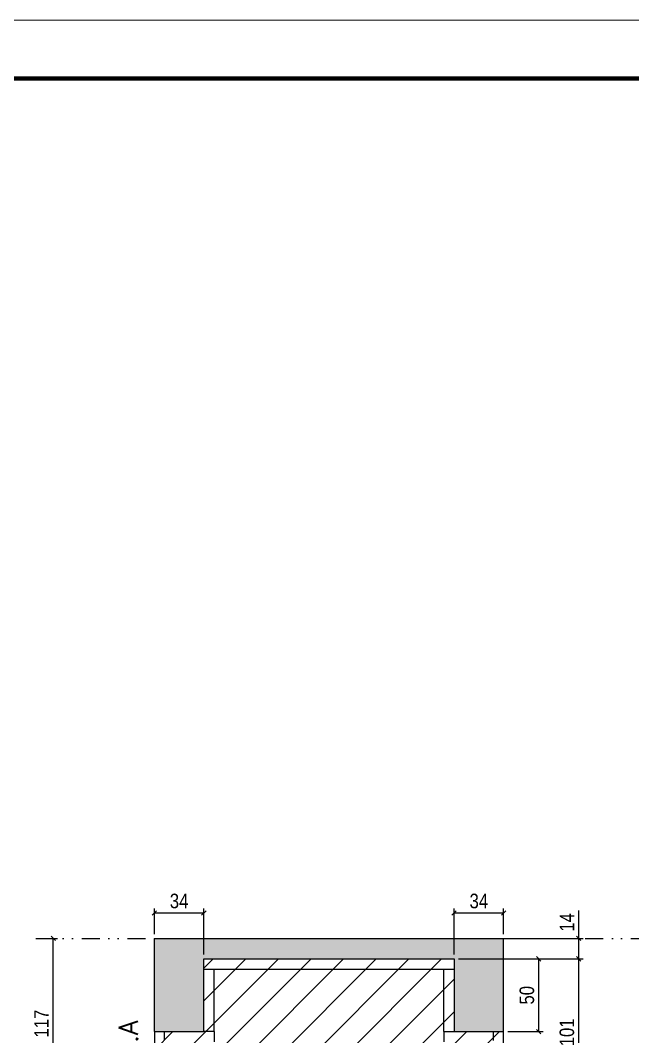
# Model space of a CAD drawing. Extents: x 808 to 7089, y -98 to 17032.
# Drawn here: x 1184 to 1605, y 14037 to 14735 of the extents above; entities that cross this region are included whole.
import ezdxf

# ---------------------------------------------------------------- set-up
doc = ezdxf.new("R2010")
doc.units = 0
for name, pattern in [('DASHED', [0.75, 0.5, -0.25]), ('DIVIDE2', [0.625, 0.25, -0.125, 0, -0.125, 0, -0.125]), ('HIDDEN', [0.375, 0.25, -0.125])]:
    doc.linetypes.add(name, pattern=pattern)
for name, color, linetype in [('COTA', 241, 'Continuous'), ('Nível', 160, 'Continuous'), ('Painéis', 200, 'Continuous'), ('SARR_2.2x7', 40, 'Continuous'), ('Sarrafo de Pressão', 42, 'HIDDEN')]:
    doc.layers.add(name, color=color, linetype=linetype)
for name, color, linetype, lineweight in [('Folhas', 255, 'Continuous', 9), ('REAPROVEITAMENTO', 251, 'Continuous', 9), ('SARRAFO DE PRESSAO', 251, 'DASHED', 9), ('Texto Seção', 7, 'Continuous', 15)]:
    doc.layers.add(name, color=color, linetype=linetype, lineweight=lineweight)
doc.styles.add('COTA TECNICA', font='techl___.ttf', dxfattribs={"height": 10})
doc.styles.add('COTA TECNICA-50', font='techl___.ttf', dxfattribs={"height": 10})
doc.styles.add('REGUA-120', font='ROMANS.shx', dxfattribs={"height": 15})
doc.dimstyles.new('COTA PAINEL-50', dxfattribs={"dimtxt": 10, "dimasz": 3, "dimexe": 3, "dimexo": 3, "dimgap": 3, "dimtad": 1, "dimdec": 1, "dimzin": 12, "dimdsep": 46, "dimtxsty": 'COTA TECNICA-50', "dimblk1": 'OBLIQUE', "dimblk2": 'OBLIQUE', "dimsah": 1, "dimcen": 0.9, "dimclrd": 4, "dimclre": 4, "dimclrt": 240, "dimadec": 1, "dimazin": 3, "dimtfac": 1, "dimtdec": 1, "dimtmove": 0, "dimatfit": 3, "dimfxl": 1, "dimtolj": 1, "dimtzin": 12, "dimarcsym": 0})
doc.dimstyles.new('PAINEL', dxfattribs={"dimtxt": 10, "dimasz": 3, "dimexe": 3, "dimexo": 3, "dimgap": 3, "dimtad": 1, "dimdec": 1, "dimzin": 12, "dimdsep": 46, "dimtxsty": 'COTA TECNICA', "dimblk1": 'OBLIQUE', "dimblk2": 'OBLIQUE', "dimsah": 1, "dimcen": 0.9, "dimclrd": 4, "dimclre": 4, "dimclrt": 240, "dimadec": 1, "dimazin": 3, "dimtfac": 1, "dimtdec": 1, "dimtmove": 0, "dimatfit": 3, "dimfxl": 1, "dimtolj": 1, "dimtzin": 12, "dimarcsym": 0})

# ---------------------------------------------------------------- blocks, each defined once
blk = doc.blocks.new('9999999999')
at = {"layer": 'Folhas'}
blk.add_lwpolyline([(98138.98, 34190.21), (99623.98, 34190.21), (99623.98, 35240.21), (98138.98, 35240.21)], close=True, dxfattribs=at)
at = {"layer": 'Folhas', "color": 30, "const_width": 3}
blk.add_lwpolyline([(98213.98, 34230.21), (99583.98, 34230.21), (99583.98, 35200.21), (98213.98, 35200.21)], close=True, dxfattribs=at)
blk = doc.blocks.new('_Oblique')
at = {"color": 0, "linetype": 'ByBlock', "lineweight": -2}
blk.add_line((-0.5, -0.5), (0.5, 0.5), dxfattribs=at)
blk = doc.blocks.new('*D1216')
at = {"layer": 'COTA', "color": 4, "lineweight": -2, "transparency": 16777216}
for p, q in [((1197.64, 14104.74), (1209.49, 14104.74)), ((1206.49, 13987.74), (1206.49, 14104.74)), ((1197.64, 13987.74), (1209.49, 13987.74))]:
    blk.add_line(p, q, dxfattribs=at)
at = {"layer": 'Defpoints', "color": 0, "transparency": 16777216}
for p in [(1194.64, 14104.74), (1206.49, 14104.74), (1194.64, 13987.74)]:
    blk.add_point(p, dxfattribs=at)
at = {"layer": 'COTA', "color": 4, "lineweight": -2, "transparency": 16777216, "xscale": 3, "yscale": 3, "zscale": 3}
for p, rotation in [((1206.49, 14104.74), 90), ((1206.49, 13987.74), 270)]:
    blk.add_blockref('_Oblique', p, dxfattribs=dict(at, rotation=rotation))
at = {"layer": 'COTA', "color": 240, "transparency": 16777216, "insert": (1198.42, 14046.24), "char_height": 10, "attachment_point": 5, "rotation": 90, "style": 'COTA TECNICA-50'}
blk.add_mtext('\\A1;117', dxfattribs=at)
blk = doc.blocks.new('*D1218')
at = {"layer": 'COTA', "color": 4, "lineweight": -2, "transparency": 16777216}
for p, q in [((1485.02, 14090.74), (1543.19, 14090.74)), ((1540.19, 14040.74), (1540.19, 14090.74)), ((1519.02, 14040.74), (1543.19, 14040.74))]:
    blk.add_line(p, q, dxfattribs=at)
at = {"layer": 'Defpoints', "color": 0, "transparency": 16777216}
for p in [(1482.02, 14090.74), (1540.19, 14090.74), (1516.02, 14040.74)]:
    blk.add_point(p, dxfattribs=at)
at = {"layer": 'COTA', "color": 4, "lineweight": -2, "transparency": 16777216, "xscale": 3, "yscale": 3, "zscale": 3}
for p, rotation in [((1540.19, 14090.74), 90), ((1540.19, 14040.74), 270)]:
    blk.add_blockref('_Oblique', p, dxfattribs=dict(at, rotation=rotation))
at = {"layer": 'COTA', "color": 240, "transparency": 16777216, "insert": (1532.08, 14065.74), "char_height": 10, "attachment_point": 5, "rotation": 90, "style": 'COTA TECNICA'}
blk.add_mtext('\\A1;50', dxfattribs=at)
blk = doc.blocks.new('*D1199')
at = {"layer": 'COTA', "color": 4, "lineweight": -2, "transparency": 16777216}
for p, q in [((1276.02, 14107.74), (1276.02, 14125.21)), ((1310.02, 14122.21), (1276.02, 14122.21)), ((1310.02, 14093.74), (1310.02, 14125.21))]:
    blk.add_line(p, q, dxfattribs=at)
at = {"layer": 'Defpoints', "color": 0, "transparency": 16777216}
for p in [(1276.02, 14122.21), (1276.02, 14104.74), (1310.02, 14090.74)]:
    blk.add_point(p, dxfattribs=at)
at = {"layer": 'COTA', "color": 4, "lineweight": -2, "transparency": 16777216, "xscale": 3, "yscale": 3, "zscale": 3, "rotation": 180}
blk.add_blockref('_Oblique', (1276.02, 14122.21), dxfattribs=at)
at = {"layer": 'COTA', "color": 4, "lineweight": -2, "transparency": 16777216, "xscale": 3, "yscale": 3, "zscale": 3}
blk.add_blockref('_Oblique', (1310.02, 14122.21), dxfattribs=at)
at = {"layer": 'COTA', "color": 240, "transparency": 16777216, "insert": (1293.02, 14130.42), "char_height": 10, "attachment_point": 5, "style": 'COTA TECNICA'}
blk.add_mtext('\\A1;34', dxfattribs=at)
blk = doc.blocks.new('*D1200')
at = {"layer": 'COTA', "color": 4, "lineweight": -2, "transparency": 16777216}
for p, q in [((1482.02, 14093.74), (1482.02, 14125.21)), ((1516.02, 14122.21), (1482.02, 14122.21)), ((1516.02, 14107.74), (1516.02, 14125.21))]:
    blk.add_line(p, q, dxfattribs=at)
at = {"layer": 'Defpoints', "color": 0, "transparency": 16777216}
for p in [(1482.02, 14122.21), (1516.02, 14104.74), (1482.02, 14090.74)]:
    blk.add_point(p, dxfattribs=at)
at = {"layer": 'COTA', "color": 4, "lineweight": -2, "transparency": 16777216, "xscale": 3, "yscale": 3, "zscale": 3, "rotation": 180}
blk.add_blockref('_Oblique', (1482.02, 14122.21), dxfattribs=at)
at = {"layer": 'COTA', "color": 4, "lineweight": -2, "transparency": 16777216, "xscale": 3, "yscale": 3, "zscale": 3}
blk.add_blockref('_Oblique', (1516.02, 14122.21), dxfattribs=at)
at = {"layer": 'COTA', "color": 240, "transparency": 16777216, "insert": (1499.02, 14130.42), "char_height": 10, "attachment_point": 5, "style": 'COTA TECNICA'}
blk.add_mtext('\\A1;34', dxfattribs=at)
blk = doc.blocks.new('*D1223')
at = {"layer": 'COTA', "color": 4, "lineweight": -2, "transparency": 16777216}
for p, q in [((1485.02, 14090.74), (1570.67, 14090.74)), ((1567.67, 13989.74), (1567.67, 14090.74)), ((1519.02, 13989.74), (1570.67, 13989.74))]:
    blk.add_line(p, q, dxfattribs=at)
at = {"layer": 'Defpoints', "color": 0, "transparency": 16777216}
for p in [(1482.02, 14090.74), (1567.67, 14090.74), (1516.02, 13989.74)]:
    blk.add_point(p, dxfattribs=at)
at = {"layer": 'COTA', "color": 4, "lineweight": -2, "transparency": 16777216, "xscale": 3, "yscale": 3, "zscale": 3}
for p, rotation in [((1567.67, 14090.74), 90), ((1567.67, 13989.74), 270)]:
    blk.add_blockref('_Oblique', p, dxfattribs=dict(at, rotation=rotation))
at = {"layer": 'COTA', "color": 240, "transparency": 16777216, "insert": (1559.56, 14040.24), "char_height": 10, "attachment_point": 5, "rotation": 90, "style": 'COTA TECNICA'}
blk.add_mtext('\\A1;101', dxfattribs=at)
blk = doc.blocks.new('*D1224')
at = {"layer": 'COTA', "color": 4, "lineweight": -2, "transparency": 16777216}
for p, q in [((1567.67, 14104.74), (1567.67, 14123.86)), ((1519.02, 14104.74), (1570.67, 14104.74)), ((1567.67, 14090.74), (1567.67, 14104.74)), ((1485.02, 14090.74), (1570.67, 14090.74))]:
    blk.add_line(p, q, dxfattribs=at)
at = {"layer": 'Defpoints', "color": 0, "transparency": 16777216}
for p in [(1516.02, 14104.74), (1567.67, 14104.74), (1482.02, 14090.74)]:
    blk.add_point(p, dxfattribs=at)
at = {"layer": 'COTA', "color": 4, "lineweight": -2, "transparency": 16777216, "xscale": 3, "yscale": 3, "zscale": 3}
for p, rotation in [((1567.67, 14104.74), 90), ((1567.67, 14090.74), 270)]:
    blk.add_blockref('_Oblique', p, dxfattribs=dict(at, rotation=rotation))
at = {"layer": 'COTA', "color": 240, "transparency": 16777216, "insert": (1559.59, 14115.8), "char_height": 10, "attachment_point": 5, "rotation": 90, "style": 'COTA TECNICA'}
blk.add_mtext('\\A1;14', dxfattribs=at)

msp = doc.modelspace()

# ---------------------------------------------------------------- hatches: boundary and pattern name
at = {"layer": 'COTA', "linetype": 'ByBlock'}
h = msp.add_hatch(dxfattribs=at)
h.set_pattern_fill('AR-CONC', color=256, scale=0.03)
h.paths.add_polyline_path([(1482.02, 14040.74), (1516.02, 14040.74), (1516.02, 14104.74), (1276.02, 14104.74), (1276.02, 14040.74), (1310.02, 14040.74), (1310.02, 14090.74), (1482.02, 14090.74)])
at = {"layer": 'REAPROVEITAMENTO'}
h = msp.add_hatch(dxfattribs=at)
h.set_pattern_fill('ANSI31', color=256, scale=5)
h.paths.add_polyline_path([(1310.02, 14090.74), (1310.02, 14040.74), (1276.02, 14040.74), (1276.02, 13989.74), (1516.02, 13989.74), (1516.02, 14040.74), (1482.02, 14040.74), (1482.02, 14090.74)])

# ---------------------------------------------------------------- linework, layer by layer
at = {"layer": 'COTA', "linetype": 'ByBlock'}
for p, q in [((1276.02, 14040.74), (1276.02, 14104.74)), ((1276.02, 14104.74), (1516.02, 14104.74)), ((1516.02, 14104.74), (1516.02, 14104.74)), ((1516.02, 14040.74), (1516.02, 14104.74))]:
    msp.add_line(p, q, dxfattribs=at)
at = {"layer": 'Nível', "color": 4, "linetype": 'DIVIDE2', "ltscale": 50}
msp.add_line((1194.64, 14104.74), (2253.17, 14104.74), dxfattribs=at)
at = {"layer": 'Painéis'}
for p, q in [((1310.02, 14040.74), (1310.02, 14090.74)), ((1310.02, 14090.74), (1482.02, 14090.74)), ((1482.02, 14090.74), (1482.02, 14040.74)), ((1276.02, 14040.74), (1276.02, 13989.74)), ((1276.02, 14040.74), (1276.02, 14040.74)), ((1276.02, 14040.74), (1310.02, 14040.74)), ((1482.02, 14040.74), (1516.02, 14040.74)), ((1482.02, 14040.74), (1516.02, 14040.74)), ((1516.02, 13989.74), (1516.02, 14040.74)), ((1516.02, 14040.74), (1516.02, 14040.74))]:
    msp.add_line(p, q, dxfattribs=at)
at = {"layer": 'SARR_2.2x7'}
for p, q in [((1310.02, 14083.74), (1482.02, 14083.74)), ((1317.02, 14040.74), (1317.02, 14083.74)), ((1475.02, 14040.74), (1475.02, 14083.74)), ((1317.02, 14040.74), (1310.02, 14040.74)), ((1317.02, 14040.74), (1317.02, 14033.74)), ((1475.02, 14040.74), (1482.02, 14040.74)), ((1475.02, 14040.74), (1475.02, 14033.74))]:
    msp.add_line(p, q, dxfattribs=at)
at = {"layer": 'Sarrafo de Pressão', "ltscale": 30}
for p, q in [((1283.02, 13989.74), (1283.02, 14040.74)), ((1509.02, 13989.74), (1509.02, 14040.74))]:
    msp.add_line(p, q, dxfattribs=at)

# ---------------------------------------------------------------- block references
at = {"layer": 'SARRAFO DE PRESSAO', "color": 6, "linetype": 'ByBlock'}
msp.add_blockref('9999999999', (-97330.81, -20504.88), dxfattribs=at)

# ---------------------------------------------------------------- texts
at = {"layer": 'Texto Seção', "insert": (1264.63, 13998.99), "char_height": 13, "width": 285.3299, "attachment_point": 7, "rotation": 90, "style": 'REGUA-120'}
msp.add_mtext('P12.A', dxfattribs=at)

# ---------------------------------------------------------------- dimensions: what is measured, and where the dimension line sits
at = {"layer": 'COTA'}
for base, p1, p2, picture, middle in [((1276.02, 14122.21), (1310.02, 14090.74), (1276.02, 14104.74), '*D1199', (1293.02, 14130.42)), ((1482.02, 14122.21), (1516.02, 14104.74), (1482.02, 14090.74), '*D1200', (1499.02, 14130.42))]:
    dim = msp.add_linear_dim(base=base, p1=p1, p2=p2, dimstyle='PAINEL', dxfattribs=at)
    dim.commit()
    dim.dimension.update_dxf_attribs({"geometry": picture, "text_midpoint": middle})
for base, p1, p2, dimstyle, picture, middle in [((1567.67, 14104.74), (1482.02, 14090.74), (1516.02, 14104.74), 'PAINEL', '*D1224', (1559.59, 14115.8)), ((1206.49, 14104.74), (1194.64, 13987.74), (1194.64, 14104.74), 'COTA PAINEL-50', '*D1216', (1198.42, 14046.24)), ((1540.19, 14090.74), (1516.02, 14040.74), (1482.02, 14090.74), 'PAINEL', '*D1218', (1532.08, 14065.74)), ((1567.67, 14090.74), (1516.02, 13989.74), (1482.02, 14090.74), 'PAINEL', '*D1223', (1559.56, 14040.24))]:
    dim = msp.add_linear_dim(base=base, p1=p1, p2=p2, angle=90, dimstyle=dimstyle, dxfattribs=at)
    dim.commit()
    dim.dimension.update_dxf_attribs({"geometry": picture, "text_midpoint": middle})

doc.saveas('drawing.dxf')
